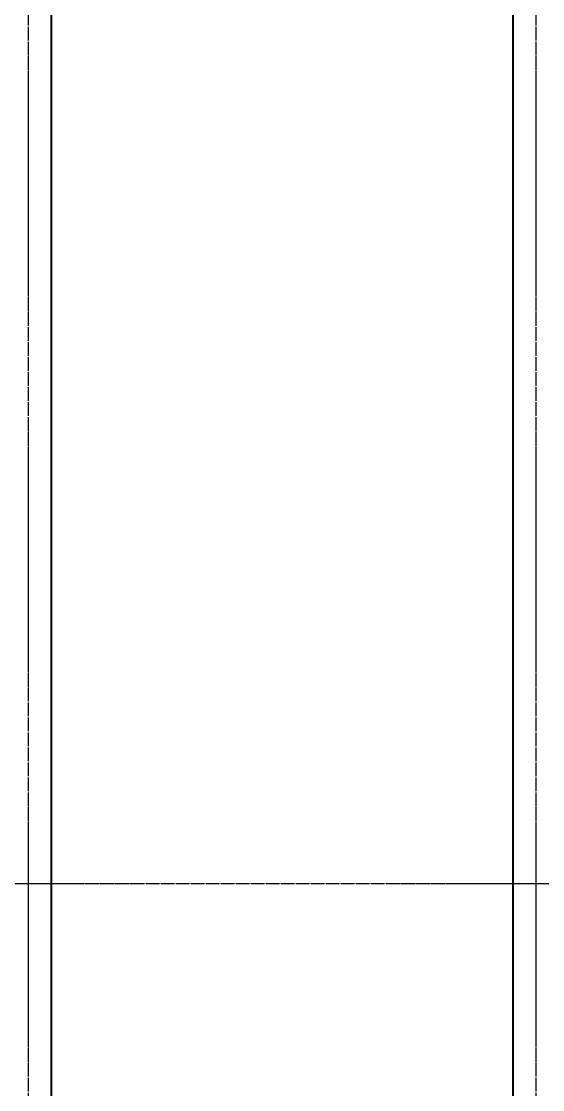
# Model space of a CAD drawing. Header units: inches. Extents: x 2004 to 150234, y 6875187 to 6994525.
# Drawn here: x 86916 to 89176, y 6885237 to 6889862 of the extents above; entities that cross this region are included whole.
import ezdxf

# ---------------------------------------------------------------- set-up
doc = ezdxf.new("R2010")
doc.units = ezdxf.units.IN
doc.header["$MEASUREMENT"] = 0
doc.linetypes.add('CENTER', pattern=[65, 60, -2, 1, -2])
doc.layers.add('A-CONC-LIN1', color=2, linetype='CONTINUOUS', lineweight=40)
doc.layers.add('AA-AXIS-LINE-1', color=1, linetype='CENTER')

msp = doc.modelspace()

# ---------------------------------------------------------------- linework, layer by layer
at = {"layer": 'A-CONC-LIN1'}
for p, q in [((87046.3, 6892628.3), (87046.3, 6880978.3)), ((89046.3, 6891263.3), (89046.3, 6880978.3))]:
    msp.add_line(p, q, dxfattribs=at)
at = {"layer": 'AA-AXIS-LINE-1'}
for p, q in [((86946.3, 6896078.3), (86946.3, 6878278.3)), ((89146.3, 6896078.3), (89146.3, 6878278.3)), ((92195.8, 6886128.3), (83446.3, 6886128.3))]:
    msp.add_line(p, q, dxfattribs=at)

doc.saveas('drawing.dxf')
